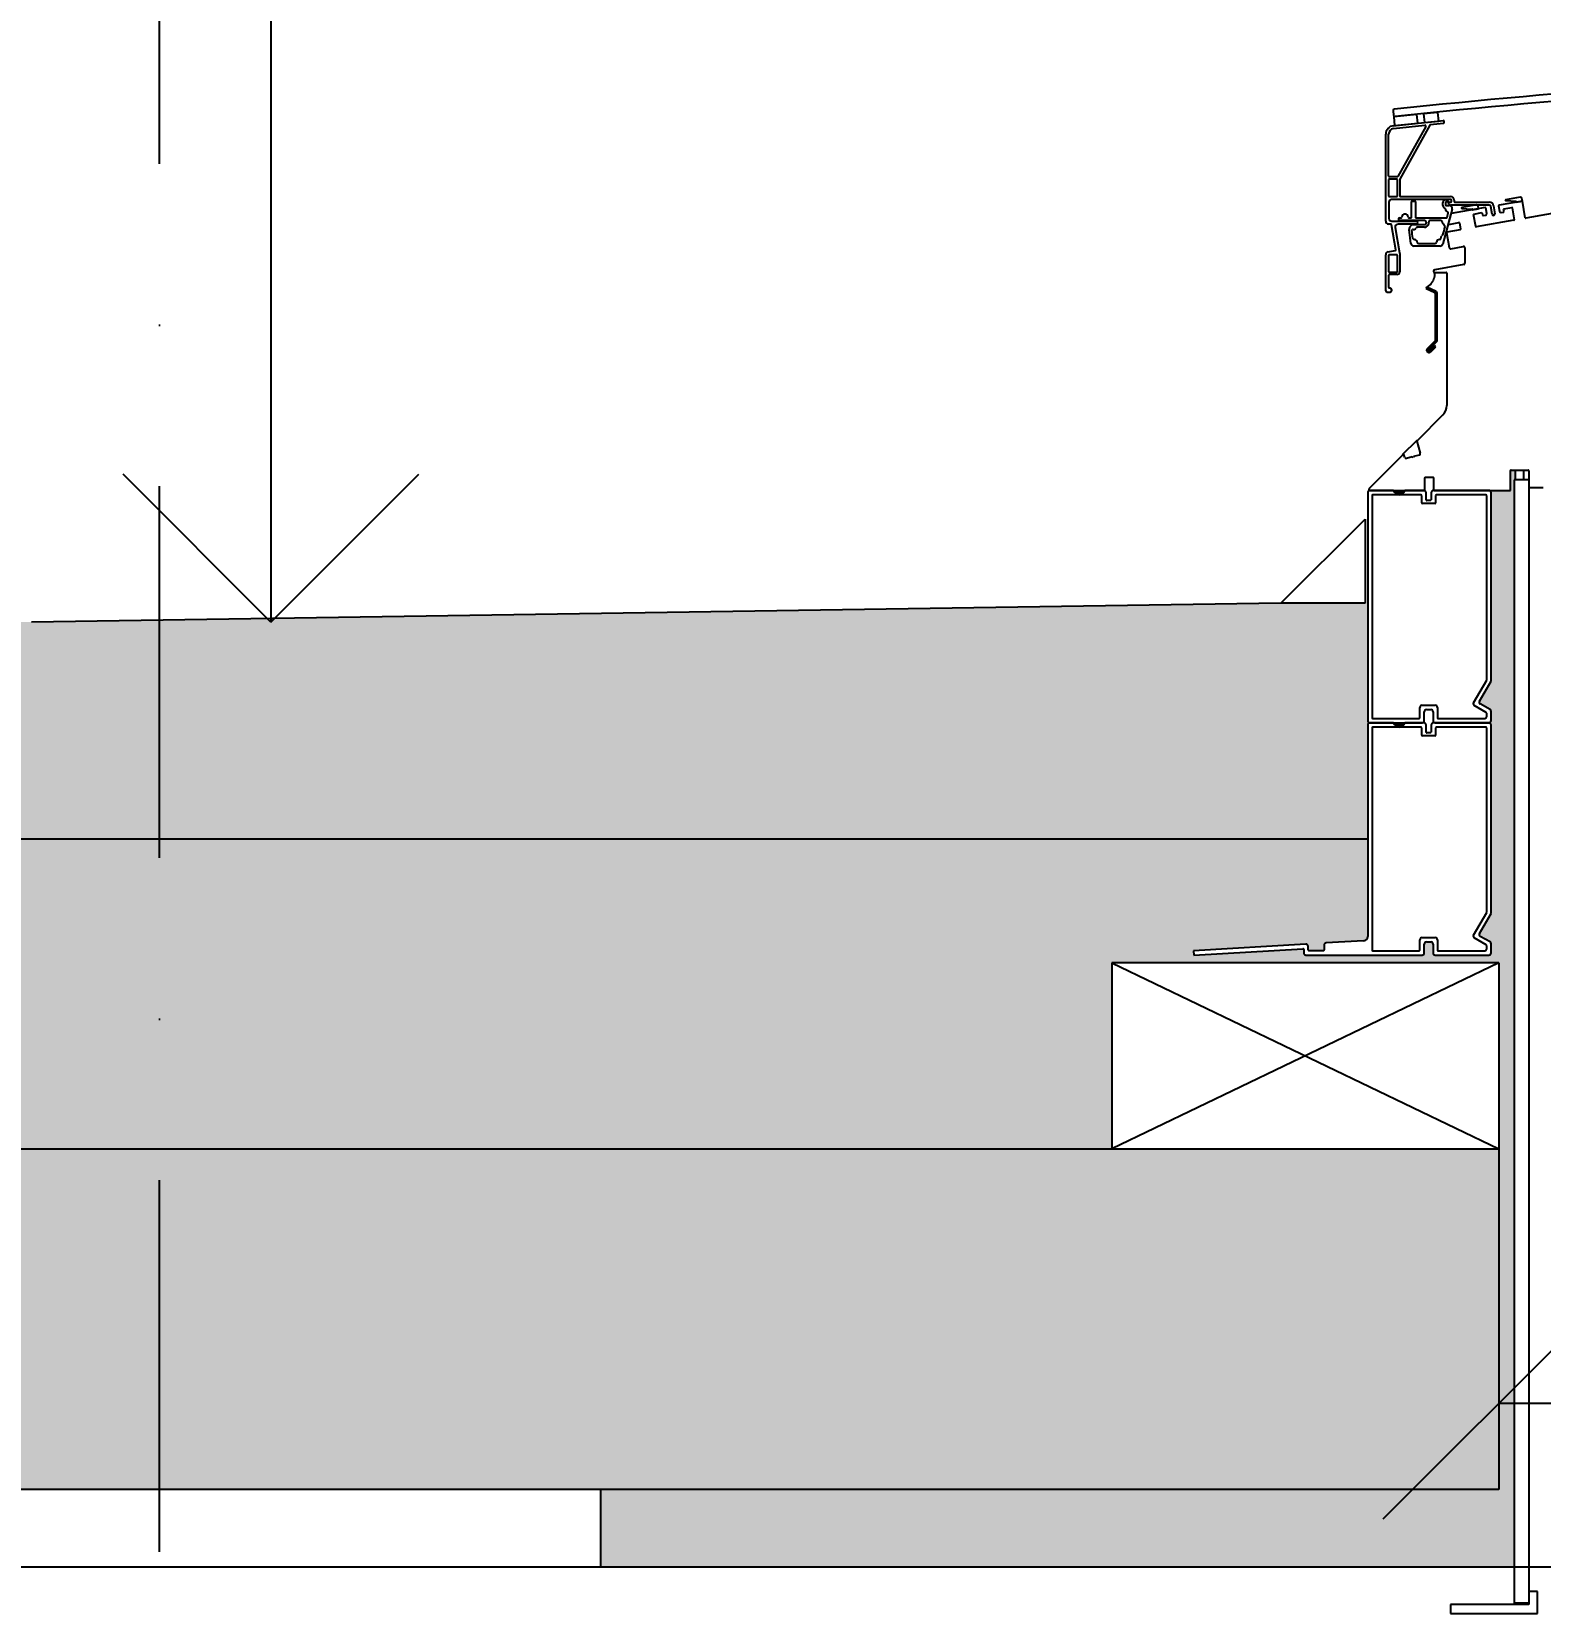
# Model space of a CAD drawing. Extents: x 3792242 to 5145247, y -1546315 to -1031918.
# Drawn here: x 3847495 to 3848469, y -1493160 to -1492139 of the extents above; entities that cross this region are included whole.
import ezdxf

# ---------------------------------------------------------------- set-up
doc = ezdxf.new("R2010")
doc.units = 0
doc.header["$MEASUREMENT"] = 0
doc.linetypes.add('BODKOCIARKOVANA_3', pattern=[5.6, 3, -1.3, 0, -1.3])
doc.layers.get('0').update_dxf_attribs({"linetype": 'CONTINUOUS'})
doc.layers.get('Defpoints').update_dxf_attribs({"color": 61, "linetype": 'CONTINUOUS'})
for name, color, linetype in [('body', 7, 'CONTINUOUS'), ('KÓTY', 4, 'CONTINUOUS'), ('MÚRY', 1, 'CONTINUOUS'), ('OKNÁ', 143, 'CONTINUOUS'), ('osi', 253, 'CONTINUOUS'), ('TENKÁ', 7, 'CONTINUOUS'), ('ŠRAFY', 82, 'CONTINUOUS'), ('šrafy-múry', 8, 'CONTINUOUS')]:
    doc.layers.add(name, color=color, linetype=linetype)
doc.styles.add('STYLE1', font='isocp.shx')
doc.dimstyles.new('STANDARD-50', dxfattribs={"dimtxt": 125, "dimasz": 150, "dimexe": 10, "dimexo": 200, "dimgap": 20, "dimtad": 1, "dimdsep": 46, "dimlunit": 6, "dimtxsty": 'STYLE1', "dimblk1": 'OBLIQUE', "dimblk2": 'OBLIQUE', "dimsah": 1, "dimcen": 2.5, "dimse1": 1, "dimse2": 1, "dimadec": 0, "dimazin": 0, "dimtfac": 1, "dimtmove": 1, "dimatfit": 3, "dimldrblk": 'OBLIQUE', "dimfxl": 1, "dimtolj": 1, "dimtzin": 0, "dimarcsym": 0})
pattern_1 = [(0, (42813.19268159429, 0), (0, 37.5), [37.5, -37.5]), (90, (42813.19268159429, 0), (-37.5, 2.296212748401287e-15), [37.5, -37.5])]

# ---------------------------------------------------------------- blocks, each defined once
blk = doc.blocks.new('_OBLIQUE')
at = {"color": 0, "linetype": 'ByBlock'}
blk.add_line((-0.5, -0.5), (0.5, 0.5), dxfattribs=at)
blk = doc.blocks.new('*D33336')
at = {"layer": 'Defpoints', "color": 0}
for p in [(3848442.692681592, -1492800.270292271), (3849342.692681592, -1492800.270292271), (3849342.692681592, -1493024.5)]:
    blk.add_point(p, dxfattribs=at)
at = {"layer": 'KÓTY', "color": 0, "lineweight": -2}
blk.add_line((3848442.692681592, -1493024.5), (3849342.692681592, -1493024.5), dxfattribs=at)
at = {"layer": 'KÓTY', "color": 0, "linetype": 'ByBlock', "lineweight": -2, "xscale": 150, "yscale": 150, "zscale": 150, "rotation": 180}
blk.add_blockref('_OBLIQUE', (3848442.692681592, -1493024.5), dxfattribs=at)
at = {"layer": 'KÓTY', "color": 0, "linetype": 'ByBlock', "lineweight": -2, "xscale": 150, "yscale": 150, "zscale": 150}
blk.add_blockref('_OBLIQUE', (3849342.692681592, -1493024.5), dxfattribs=at)
at = {"layer": 'KÓTY', "color": 0, "insert": (3848892.692681592, -1492942), "char_height": 125, "attachment_point": 5, "style": 'STYLE1'}
blk.add_mtext('\\A1;900', dxfattribs=at)

msp = doc.modelspace()

# ---------------------------------------------------------------- hatches: boundary and pattern name
at = {"layer": 'OKNÁ'}
h = msp.add_hatch(color=256, dxfattribs=at)
edge = h.paths.add_edge_path()
edge.add_line((3848381.902582393, -1492435.264272853), (3848374.640737372, -1492435.264272853))
edge.add_arc((3848378.271659883, -1492434.326775269), 3.75, 194.4774740745751, 345.5225259263804)
h = msp.add_hatch(color=256, dxfattribs=at)
edge = h.paths.add_edge_path()
edge.add_line((3848381.902582393, -1492585.264276486), (3848374.640737372, -1492585.264276486))
edge.add_arc((3848378.271659883, -1492584.326778901), 3.75, 194.4774740745751, 345.5225259263804)
at = {"layer": 'ŠRAFY'}
h = msp.add_hatch(dxfattribs=at)
h.set_pattern_fill('SQUARE', color=256, scale=300)
h.set_pattern_definition(pattern_1)
h.paths.add_polyline_path([(3847495.192681591, -1492520.27029227), (3843112.692681587, -1492455.432792271), (3843112.692681587, -1492660.27029227), (3848357.906476539, -1492660.27029227), (3848357.906476539, -1492586.670526051), (3848357.906476539, -1492585.264273201), (3848357.906476539, -1492583.858116951), (3848357.906476539, -1492508.170709497), (3848356.232138323, -1492508.170709497), (3848301.831533167, -1492508.170709497), (3847652.045281217, -1492517.917503276), (3847649.692681596, -1492520.270102896), (3847647.40961694, -1492517.98703824)])
h.paths.add_polyline_path([(3843355.192681596, -1492681.299213021), (3843355.192681596, -1492393.700787824), (3843605.192681596, -1492393.700787824), (3843605.192681596, -1492681.299213021)], flags=9)
h = msp.add_hatch(dxfattribs=at)
h.set_pattern_fill('SQUARE', color=256, scale=300)
h.set_pattern_definition(pattern_1)
h.paths.add_polyline_path([(3848442.692681592, -1493080.270292271), (3847862.692681595, -1493080.270292271), (3847862.692681595, -1493130.270292272), (3848452.535370814, -1493130.270292272), (3848453.237971791, -1492428.379236853), (3848453.237971791, -1492422.139274194), (3848450.472871578, -1492422.139274194), (3848450.191658726, -1492435.264272853), (3848448.786431592, -1492435.264272853), (3848437.593956423, -1492435.264272853), (3848437.593956422, -1492436.670522419), (3848437.593956423, -1492558.465928285), (3848430.101508544, -1492571.443177307, 0.4142148985827614), (3848430.564761481, -1492573.172056889), (3848436.890826505, -1492576.824388214, -0.2679212444888749), (3848437.593956423, -1492578.042236836), (3848437.593956423, -1492583.858020351), (3848437.593956423, -1492585.264273201), (3848437.593956423, -1492586.670526051), (3848437.593956423, -1492708.465931918), (3848430.101508544, -1492721.443180939, 0.4142148984552746), (3848430.564761481, -1492723.172060521), (3848436.890826505, -1492726.824391846, -0.2679212446647035), (3848437.593956423, -1492728.042240468), (3848437.593956423, -1492733.858023983, -0.4142131604579755), (3848436.187696588, -1492735.264276833), (3848401.50120197, -1492735.264276833, -0.4142131606519499), (3848400.094942133, -1492733.858023983), (3848400.094942134, -1492728.233026554, 0.4142081931659943), (3848398.6886823, -1492726.826773704), (3848395.876218509, -1492726.826773704, 0.4142081937963969), (3848394.469958675, -1492728.233026554), (3848394.469958675, -1492733.858023983, -0.4142131592941296), (3848393.06369884, -1492735.264276833), (3848318.062708658, -1492735.264276833, -0.4142131602640012), (3848316.656448822, -1492733.858023983), (3848316.656448823, -1492731.710859788), (3848245.570366215, -1492735.264276833), (3848245.406472069, -1492732.456555803), (3848317.980733645, -1492728.21997174, -0.4314081140484163), (3848319.468968492, -1492729.623828762), (3848319.468968492, -1492731.889275582), (3848329.2189659, -1492732.451778118), (3848329.781447482, -1492728.857652963, -0.3972244901114064), (3848331.105732304, -1492727.453788955), (3848355.257851016, -1492726.043889978, 0.3972278726114634), (3848357.906476538, -1492723.236168948), (3848357.906476539, -1492660.27029227), (3843112.692681587, -1492660.27029227), (3843112.692681587, -1492860.270292693), (3848192.692680712, -1492860.270292693), (3848192.692681592, -1492740.270292271), (3848442.692681592, -1492740.270292271), (3848442.692681592, -1492860.270292271)])
h.paths.add_polyline_path([(3843263.192681596, -1493063.319481908), (3843263.192681596, -1492775.721056711), (3843513.192681596, -1492775.721056711), (3843513.192681596, -1493063.319481908)], flags=24)
at = {"layer": 'šrafy-múry'}
h = msp.add_hatch(dxfattribs=at)
h.set_pattern_fill('ANSI36', color=253, scale=800)
h.set_pattern_definition([(45, (-93322.30731841223, 6999.999999577412), (53.03300858899107, 194.4543648263005), [250, -50, 0, -50])])
h.paths.add_polyline_path([(3842912.692681591, -1492860.270292693), (3842912.692681591, -1491910.270292693), (3842752.692681591, -1491910.270292693), (3842752.692681591, -1493330.270292693), (3843092.692681591, -1493330.270292693), (3843092.692681591, -1493080.270292693), (3847312.692682161, -1493080.270292693), (3847427.69268216, -1493080.270292693), (3848427.69268216, -1493080.270292693), (3848442.692681592, -1493080.270292693), (3848442.692681592, -1492860.270292693), (3843112.692681586, -1492860.270292693)])
h.paths.add_polyline_path([(3849342.692681592, -1493080.270292693), (3850842.692682165, -1493080.270292693), (3850957.692682165, -1493080.270292693), (3851007.692682167, -1493080.270292693), (3856012.692681591, -1493080.270292693), (3856012.692681591, -1493330.270292692), (3856352.692681596, -1493330.270292692), (3856352.692681596, -1491910.270292693), (3856192.692681596, -1491910.270292693), (3856192.692681596, -1492860.270292693), (3855992.692681591, -1492860.270292693), (3852782.692681593, -1492860.270292693), (3849342.692681592, -1492860.270292693)])

# ---------------------------------------------------------------- linework, layer by layer
for p, q in [((3848452.535370814, -1492428.379236853), (3848452.535370814, -1493153.70779227)), ((3848461.910370814, -1492432.464436485), (3848461.910370814, -1493146.20779227)), ((3848411.285370814, -1493154.64529227), (3848411.285370814, -1493160.270292271)), ((3848461.910370814, -1493154.645292271), (3848411.285370814, -1493154.64529227)), ((3848461.910370814, -1493153.707792271), (3848452.535370814, -1493153.70779227)), ((3848461.910370814, -1493146.20779227), (3848461.910370814, -1493154.645292271)), ((3848467.535370814, -1493146.207792271), (3848461.910370814, -1493146.20779227)), ((3848467.535370814, -1493160.270292271), (3848467.535370814, -1493146.207792271)), ((3848411.285370814, -1493160.270292271), (3848467.535370814, -1493160.270292271))]:
    msp.add_line(p, q)
at = {"layer": 'body'}
for p, q in [((3848192.692681592, -1492740.270292271), (3848442.692681592, -1492860.270292271)), ((3848442.692681592, -1492740.270292271), (3848192.692681592, -1492860.270292271))]:
    msp.add_line(p, q, dxfattribs=at)
at = {"layer": 'MÚRY'}
for p, q in [((3848301.831533167, -1492508.170709497), (3848356.232138323, -1492453.770104341)), ((3848301.831533167, -1492508.170709497), (3847495.192681601, -1492520.27029227)), ((3848442.692681592, -1492740.270292271), (3848442.692681592, -1493080.270292271)), ((3848442.692681592, -1493080.270292271), (3843092.692681592, -1493080.270292271))]:
    msp.add_line(p, q, dxfattribs=at)
at = {"layer": 'OKNÁ'}
for p, q in [((3848374.259304752, -1492190.2336154), (3848374.555327333, -1492193.030493507)), ((3848389.641867341, -1492192.593863893), (3848374.722847439, -1492194.150569315)), ((3848374.722847439, -1492194.150569315), (3848375.314838413, -1492199.74433117)), ((3848390.233860879, -1492198.187649971), (3848389.641867341, -1492192.593863893)), ((3848403.269079589, -1492191.192195148), (3848393.941597439, -1492192.134944315)), ((3848393.941597439, -1492192.134944315), (3848394.512390483, -1492197.730908959)), ((3848403.839873597, -1492196.788169258), (3848403.269079589, -1492191.192195148)), ((3848369.566597439, -1492261.463069315), (3848369.566597439, -1492205.245429335)), ((3848371.441597439, -1492232.306819315), (3848371.441597439, -1492205.245429335)), ((3848374.441597439, -1492199.832997892), (3848406.756041544, -1492196.447444315)), ((3848374.636970073, -1492201.697791321), (3848394.903422341, -1492199.574494391)), ((3848375.314838413, -1492199.74433117), (3848390.233860879, -1492198.187649971)), ((3848395.362243487, -1492200.267947258), (3848377.476837476, -1492232.534073825)), ((3848397.95623382, -1492199.455762331), (3848378.625369451, -1492234.329564805)), ((3848394.512390483, -1492197.730908959), (3848403.839873597, -1492196.788169258)), ((3848406.814653334, -1492198.326566048), (3848398.317368649, -1492199.216818483)), ((3848407.066597439, -1492196.727163329), (3848407.066597439, -1492198.046847033)), ((3848371.441597439, -1492234.556819315), (3848371.441597439, -1492245.244319315)), ((3848376.785347439, -1492234.275569315), (3848371.722847438, -1492234.275569315)), ((3848377.066859488, -1492232.775569315), (3848371.910347439, -1492232.775569315)), ((3848377.066597439, -1492245.244319315), (3848377.066597439, -1492234.556819315)), ((3848378.566597438, -1492234.556819315), (3848378.566597438, -1492245.056819315)), ((3848371.722847438, -1492245.525569315), (3848376.785347439, -1492245.525569315)), ((3848379.035347438, -1492245.525569315), (3848411.472847439, -1492245.525569315)), ((3848456.406520118, -1492245.991429435), (3848446.987835368, -1492247.652204782)), ((3848371.629097439, -1492249.275569315), (3848371.629097439, -1492259.588069315)), ((3848411.472847439, -1492247.400569315), (3848373.504097439, -1492247.400569315)), ((3848386.153688457, -1492259.368475709), (3848386.153688457, -1492249.055957861)), ((3848386.622420609, -1492248.587225709), (3848388.374143518, -1492248.587225709)), ((3848388.842875669, -1492249.055957861), (3848388.842875669, -1492259.368475709)), ((3848412.34924489, -1492253.759921547), (3848406.353391363, -1492276.136751546)), ((3848406.448697305, -1492251.338069315), (3848406.448697305, -1492249.463069315)), ((3848408.200384517, -1492249.556819315), (3848408.200384517, -1492250.869319315)), ((3848408.262040911, -1492247.649725709), (3848408.802265508, -1492247.649725709)), ((3848409.561529818, -1492249.026412921), (3848408.730790911, -1492249.026412921)), ((3848408.730790911, -1492251.399725709), (3848410.538202927, -1492251.399725709)), ((3848409.138295379, -1492258.975348591), (3848409.897291856, -1492256.14273518)), ((3848411.589222765, -1492256.778266519), (3848409.875794119, -1492263.172953162)), ((3848410.066597439, -1492249.744319315), (3848410.066597439, -1492249.556819315)), ((3848410.347847439, -1492249.275569315), (3848411.472847439, -1492249.275569315)), ((3848436.398639819, -1492251.150569315), (3848411.472847439, -1492251.150569315)), ((3848433.790760851, -1492252.698640577), (3848411.812069631, -1492256.574076373)), ((3848411.941597439, -1492248.806819315), (3848411.941597439, -1492247.869319315)), ((3848413.816597439, -1492247.869319315), (3848413.816597439, -1492248.806819315)), ((3848414.285347439, -1492249.275569315), (3848436.398639819, -1492249.275569315)), ((3848428.062524003, -1492250.989264896), (3848418.643839253, -1492252.650040244)), ((3848418.686621236, -1492253.206067074), (3848425.318535196, -1492253.632821422)), ((3848425.349313092, -1492254.190468106), (3848429.451422871, -1492253.467156319)), ((3848426.523259646, -1492256.832686025), (3848431.508815652, -1492255.953592021)), ((3848429.451422843, -1492253.467156324), (3848429.14857559, -1492251.749718235)), ((3848429.451422871, -1492253.467156319), (3848429.451422843, -1492253.467156324)), ((3848431.834648168, -1492256.18172647), (3848432.095660633, -1492257.662145193)), ((3848434.751494593, -1492256.527479976), (3848434.116593367, -1492252.926775027)), ((3848438.205840171, -1492256.938364481), (3848437.321897088, -1492251.925274148)), ((3848439.168411625, -1492251.599683815), (3848440.052354707, -1492256.612774148)), ((3848442.445187634, -1492251.571002189), (3848443.060810483, -1492255.062323302)), ((3848457.795486324, -1492248.465967553), (3848442.763448498, -1492251.116514444)), ((3848444.146881616, -1492255.822785437), (3848445.716420925, -1492255.546035949)), ((3848445.944548389, -1492255.220217403), (3848445.684066779, -1492253.743004757)), ((3848445.912222183, -1492253.417193196), (3848450.897806129, -1492252.538099192)), ((3848447.03061735, -1492248.208231612), (3848453.662640633, -1492248.634992994)), ((3848451.223610705, -1492252.766233641), (3848452.591090268, -1492260.521596536)), ((3848453.693417675, -1492249.192639829), (3848457.795415221, -1492248.46929968)), ((3848453.693417673, -1492249.19263983), (3848453.693417675, -1492249.192639829)), ((3848457.795415221, -1492248.46929968), (3848457.492571704, -1492246.751882773)), ((3848459.700173503, -1492259.268075931), (3848457.795486324, -1492248.465967553)), ((3848483.121550485, -1492255.423841207), (3848460.026006019, -1492259.496210381)), ((3848372.76504817, -1492263.338069315), (3848371.441597439, -1492263.338069315)), ((3848376.082413975, -1492279.921112026), (3848373.226676805, -1492263.725421732)), ((3848373.504097439, -1492261.463069315), (3848389.254097439, -1492261.463069315)), ((3848375.640716958, -1492265.538659648), (3848378.533839155, -1492281.946370966)), ((3848389.254097439, -1492263.338069315), (3848377.487231495, -1492263.338069315)), ((3848394.529532063, -1492261.120162921), (3848378.591965361, -1492261.120162921)), ((3848378.592081528, -1492259.368475709), (3848379.475809018, -1492259.368475709)), ((3848384.524728095, -1492259.368475709), (3848386.153688457, -1492259.368475709)), ((3848385.769390878, -1492275.852348706), (3848384.792743478, -1492266.790289025)), ((3848387.589418674, -1492263.680975709), (3848394.529532063, -1492263.680975709)), ((3848388.842875669, -1492259.368475709), (3848408.625962145, -1492259.368475709)), ((3848394.529532063, -1492265.309312558), (3848389.976968972, -1492265.309312558)), ((3848405.021523141, -1492260.996812558), (3848398.347047076, -1492260.996812558)), ((3848417.648500568, -1492266.96850942), (3848409.055205798, -1492268.483740981)), ((3848410.196262217, -1492263.522722996), (3848416.834506011, -1492262.352225143)), ((3848417.160338527, -1492262.580359593), (3848417.876600093, -1492266.642690874)), ((3848427.663142598, -1492264.917066559), (3848426.295104241, -1492257.158497586)), ((3848452.362962803, -1492260.847415082), (3848427.988975114, -1492265.145207993)), ((3848432.421493149, -1492257.890286628), (3848433.991032457, -1492257.613530155)), ((3848390.886963073, -1492275.898076072), (3848401.330214967, -1492275.898076072)), ((3848405.231612618, -1492272.584974284), (3848405.673917286, -1492270.934270791)), ((3848408.827050394, -1492268.809559527), (3848410.533214724, -1492278.485628549)), ((3848369.566597439, -1492306.463069315), (3848369.566597439, -1492283.119319315)), ((3848371.116007105, -1492281.272804778), (3848375.702182924, -1492280.464138243)), ((3848371.441597439, -1492283.400569315), (3848371.441597439, -1492294.088069315)), ((3848376.785347439, -1492283.119319315), (3848371.722847438, -1492283.119319315)), ((3848377.066597439, -1492294.088069315), (3848377.066597439, -1492283.400569315)), ((3848378.566597438, -1492282.320799849), (3848378.566597438, -1492294.088069315)), ((3848404.5423494, -1492277.526412921), (3848387.633528956, -1492277.526412921)), ((3848411.619229978, -1492279.246090684), (3848419.560133284, -1492277.845900744)), ((3848420.660397774, -1492278.769139438), (3848420.660397774, -1492288.574370095)), ((3848371.441597439, -1492296.338069315), (3848371.441597439, -1492304.119319315)), ((3848371.722847438, -1492294.369319315), (3848376.785347439, -1492294.369319315)), ((3848376.785347439, -1492295.869319315), (3848371.910347439, -1492295.869319315)), ((3848401.055966719, -1492294.932629612), (3848400.972867215, -1492294.639275997)), ((3848401.000767759, -1492297.820862874), (3848401.050410019, -1492297.663980414)), ((3848401.050410019, -1492297.663980414), (3848401.096736089, -1492297.510308855)), ((3848401.084467288, -1492295.036202991), (3848401.055966719, -1492294.932629612)), ((3848401.11550824, -1492295.154070262), (3848401.084467288, -1492295.036202991)), ((3848401.096736089, -1492297.510308855), (3848401.139124075, -1492297.359097294)), ((3848401.147612108, -1492295.283693427), (3848401.11550824, -1492295.154070262)), ((3848401.139124075, -1492297.359097294), (3848401.176952085, -1492297.209594825)), ((3848401.179301423, -1492295.422534489), (3848401.147612108, -1492295.283693427)), ((3848401.176952085, -1492297.209594825), (3848401.209598227, -1492297.061050546)), ((3848401.209098712, -1492295.56805545), (3848401.179301423, -1492295.422534489)), ((3848401.235526508, -1492295.717718313), (3848401.209098712, -1492295.56805545)), ((3848401.209598227, -1492297.061050546), (3848401.236533411, -1492296.912814924)), ((3848401.257107342, -1492295.868985079), (3848401.235526508, -1492295.717718313)), ((3848401.236533411, -1492296.912814924), (3848401.257599749, -1492296.764643915)), ((3848401.272620835, -1492296.01976453), (3848401.257107342, -1492295.868985079)), ((3848401.257599749, -1492296.764643915), (3848401.27273216, -1492296.616394847)), ((3848401.281874979, -1492296.16975256), (3848401.272620835, -1492296.01976453)), ((3848401.27273216, -1492296.616394847), (3848401.281865557, -1492296.467925046)), ((3848419.885742283, -1492289.497629744), (3848401.278867191, -1492292.778516193)), ((3848401.284934858, -1492296.319091841), (3848401.281874979, -1492296.16975256)), ((3848401.281865557, -1492296.467925046), (3848401.284934858, -1492296.319091841)), ((3848401.441643751, -1492294.63927425), (3848408.660418159, -1492294.63927425)), ((3848408.94165895, -1492294.920522026), (3848408.94165895, -1492380.481435457)), ((3848372.379097439, -1492307.400569315), (3848370.504097439, -1492307.400569315)), ((3848371.910347439, -1492304.588069315), (3848372.379097439, -1492304.588069315)), ((3848373.316597439, -1492305.525569315), (3848373.316597439, -1492306.463069315)), ((3848396.074713321, -1492304.014275997), (3848397.220758647, -1492303.397494165)), ((3848397.220758647, -1492303.397494165), (3848398.434237657, -1492302.316601902)), ((3848398.434237657, -1492302.316601902), (3848398.941229244, -1492301.693283774)), ((3848398.941229244, -1492301.693283774), (3848399.33723913, -1492301.190568506)), ((3848399.33723913, -1492301.190568506), (3848399.641041331, -1492300.786148786)), ((3848399.641041331, -1492300.786148786), (3848399.871409864, -1492300.457717298)), ((3848399.871409864, -1492300.457717298), (3848400.047118741, -1492300.182966729)), ((3848400.047118741, -1492300.182966729), (3848400.186941978, -1492299.939589765)), ((3848400.186941978, -1492299.939589765), (3848400.306863819, -1492299.708937566)), ((3848400.306863819, -1492299.708937566), (3848400.41170941, -1492299.486995187)), ((3848400.41170941, -1492299.486995187), (3848400.503514128, -1492299.273406155)), ((3848400.503514128, -1492299.273406155), (3848400.584313348, -1492299.067813999)), ((3848400.584313348, -1492299.067813999), (3848400.656142445, -1492298.869862248)), ((3848400.656142445, -1492298.869862248), (3848400.721036795, -1492298.67919443)), ((3848400.721036795, -1492298.67919443), (3848400.781031772, -1492298.495454072)), ((3848400.781031772, -1492298.495454072), (3848400.838162751, -1492298.318284704)), ((3848400.838162751, -1492298.318284704), (3848400.894022232, -1492298.147264115)), ((3848400.894022232, -1492298.147264115), (3848400.948431198, -1492297.98170714)), ((3848400.948431198, -1492297.98170714), (3848401.000767759, -1492297.820862874)), ((3848406.470394498, -1492386.447646195), (3848389.750844604, -1492403.167199581)), ((3848380.41717753, -1492412.191463872), (3848389.79216858, -1492402.816531738)), ((3848389.678033805, -1492403.438871033), (3848391.790832198, -1492411.32386006)), ((3848380.871447539, -1492412.046603631), (3848358.785412079, -1492434.132611151)), ((3848381.829722589, -1492413.992930442), (3848381.341951704, -1492412.172681424)), ((3848386.573488629, -1492413.692411273), (3848382.977875686, -1492414.655848179)), ((3848387.174247569, -1492414.016728062), (3848386.573488629, -1492413.692411273)), ((3848387.480522311, -1492413.449371006), (3848387.174247569, -1492414.016728062)), ((3848391.127879536, -1492412.472062051), (3848387.480522311, -1492413.449371006)), ((3848394.879172361, -1492434.983025077), (3848394.879172361, -1492427.108024485)), ((3848395.160413152, -1492426.826776709), (3848400.22291503, -1492426.826776709)), ((3848400.504155821, -1492427.108024485), (3848400.504155821, -1492434.983025077)), ((3848450.191658726, -1492435.264272853), (3848450.191658726, -1492422.420473076)), ((3848450.472871578, -1492422.139274194), (3848453.472922361, -1492422.139274194)), ((3848461.910370814, -1492428.379236853), (3848452.535370814, -1492428.379236853)), ((3848453.237971791, -1492422.139274194), (3848453.237971791, -1492428.379236853)), ((3848453.472922361, -1492422.139274194), (3848458.160417891, -1492422.139274194)), ((3848458.160417891, -1492422.139274194), (3848461.629017061, -1492422.139274194)), ((3848458.617640671, -1492422.139274194), (3848458.617640671, -1492428.379236853)), ((3848461.910285792, -1492422.42052197), (3848461.910285792, -1492432.451774138)), ((3848357.906476539, -1492436.670522419), (3848357.906476539, -1492583.858116951)), ((3848359.254183984, -1492435.264272853), (3848394.59793157, -1492435.264272853)), ((3848374.640736524, -1492435.264269569), (3848359.312680495, -1492435.264269569)), ((3848360.718940329, -1492438.639275269), (3848360.718940329, -1492581.889274486)), ((3848392.266840826, -1492438.076775269), (3848361.281440328, -1492438.076775269)), ((3848394.235610497, -1492435.264269569), (3848381.902583242, -1492435.264269569)), ((3848392.829340827, -1492443.251772698), (3848392.829340827, -1492438.639275269)), ((3848395.641860497, -1492441.264273346), (3848395.641860497, -1492436.670519569)), ((3848398.923096192, -1492436.670522419), (3848398.923096192, -1492441.264273346)), ((3848436.187696588, -1492435.264269569), (3848400.329356026, -1492435.264269569)), ((3848400.785396612, -1492435.264272853), (3848450.191658726, -1492435.264272853)), ((3848401.735559982, -1492438.639270821), (3848401.735559982, -1492443.251772698)), ((3848434.218936752, -1492438.076775269), (3848402.298097443, -1492438.076775269)), ((3848434.781436753, -1492557.712321849), (3848434.781436753, -1492438.639275269)), ((3848437.593956423, -1492558.465928285), (3848437.593956423, -1492436.670522419)), ((3848462.847773722, -1492433.389276038), (3848471.285276851, -1492433.389276038)), ((3848401.285559981, -1492443.701772698), (3848393.279340826, -1492443.701772698)), ((3848398.36055873, -1492441.826775883), (3848396.204342079, -1492441.826775883)), ((3848356.232138323, -1492453.770104341), (3848356.232138323, -1492508.170709497)), ((3848356.232138323, -1492508.170709497), (3848301.831533167, -1492508.170709497)), ((3848426.259569945, -1492572.47260535), (3848434.781436753, -1492557.712321849)), ((3848430.101508543, -1492571.443177307), (3848437.593956423, -1492558.465928285)), ((3848436.890826505, -1492576.824388214), (3848430.564761481, -1492573.172056889)), ((3848361.281440328, -1492582.451774486), (3848391.094957427, -1492582.451774486)), ((3848391.657439005, -1492581.889274486), (3848391.657439005, -1492575.420521357)), ((3848393.063689005, -1492574.014271357), (3848401.501211804, -1492574.014271357)), ((3848394.469958675, -1492583.858020351), (3848394.469958675, -1492578.233022922)), ((3848395.876218509, -1492576.826770072), (3848398.6886823, -1492576.826770072)), ((3848400.094942134, -1492578.233022922), (3848400.094942134, -1492583.858020351)), ((3848402.907461804, -1492575.420521357), (3848402.907461804, -1492581.889274486)), ((3848403.469961803, -1492582.451774486), (3848433.515811752, -1492582.451774486)), ((3848434.500195962, -1492578.691757497), (3848426.722819826, -1492574.201481639)), ((3848434.781436753, -1492581.186149486), (3848434.781436753, -1492579.17889974)), ((3848437.593956423, -1492583.858020351), (3848437.593956423, -1492578.042236836)), ((3848357.906476539, -1492586.670526051), (3848357.906476539, -1492723.236168948)), ((3848359.312632788, -1492585.264273201), (3848393.06369884, -1492585.264273201)), ((3848374.640736524, -1492585.264273201), (3848359.312680495, -1492585.264273201)), ((3848360.718940329, -1492588.639278901), (3848360.718940329, -1492731.889278118)), ((3848392.266840826, -1492588.076778901), (3848361.281440328, -1492588.076778901)), ((3848394.235610497, -1492585.264273201), (3848381.902583242, -1492585.264273201)), ((3848392.829340827, -1492593.25177633), (3848392.829340827, -1492588.639278901)), ((3848401.285559981, -1492593.70177633), (3848393.279340826, -1492593.70177633)), ((3848395.641860497, -1492591.264276979), (3848395.641860497, -1492586.670523201)), ((3848398.36055873, -1492591.826779515), (3848396.204342079, -1492591.826779515)), ((3848398.923096192, -1492586.670526051), (3848398.923096192, -1492591.264276979)), ((3848436.187696588, -1492585.264273201), (3848400.329356026, -1492585.264273201)), ((3848401.501201969, -1492585.264273201), (3848436.187696588, -1492585.264273201)), ((3848401.735559982, -1492588.639274453), (3848401.735559982, -1492593.25177633)), ((3848434.218936752, -1492588.076778901), (3848402.298097443, -1492588.076778901)), ((3848434.781436753, -1492707.712325481), (3848434.781436753, -1492588.639278901)), ((3848437.593956423, -1492708.465931918), (3848437.593956423, -1492586.670526051)), ((3848426.259569945, -1492722.472608982), (3848434.781436753, -1492707.712325481)), ((3848430.101508543, -1492721.443180939), (3848437.593956423, -1492708.465931918)), ((3848355.257851016, -1492726.043889978), (3848331.105732304, -1492727.453788956)), ((3848391.657439005, -1492731.889278118), (3848391.657439005, -1492725.420524989)), ((3848393.063689005, -1492724.014274989), (3848401.501211804, -1492724.014274989)), ((3848402.907461804, -1492725.420524989), (3848402.907461804, -1492731.889278118)), ((3848434.500195962, -1492728.69176113), (3848426.722819826, -1492724.201485272)), ((3848436.890826505, -1492726.824391847), (3848430.564761481, -1492723.172060522)), ((3848317.980733645, -1492728.21997174), (3848245.406472069, -1492732.456555803)), ((3848245.406472069, -1492732.456555803), (3848245.570366215, -1492735.264276833)), ((3848245.570366215, -1492735.264276833), (3848316.06116606, -1492731.149314185)), ((3848316.656448823, -1492731.710859788), (3848316.656448823, -1492733.858023983)), ((3848318.062708658, -1492735.264276833), (3848393.06369884, -1492735.264276833)), ((3848319.468968492, -1492731.889275582), (3848319.468968492, -1492729.623828762)), ((3848329.2189659, -1492732.451778118), (3848320.031450069, -1492732.451778118)), ((3848329.781447482, -1492728.857652963), (3848329.781447482, -1492731.889275582)), ((3848361.281440328, -1492732.451778118), (3848391.094957427, -1492732.451778118)), ((3848394.469958675, -1492733.858023983), (3848394.469958675, -1492728.233026554)), ((3848395.876218509, -1492726.826773704), (3848398.6886823, -1492726.826773704)), ((3848400.094942134, -1492728.233026554), (3848400.094942134, -1492733.858023983)), ((3848401.501201969, -1492735.264276833), (3848436.187696588, -1492735.264276833)), ((3848403.469961803, -1492732.451778118), (3848433.515811752, -1492732.451778118)), ((3848434.781436753, -1492731.186153118), (3848434.781436753, -1492729.178903372)), ((3848437.593956423, -1492733.858023983), (3848437.593956423, -1492728.042240468))]:
    msp.add_line(p, q, dxfattribs=at)
at = {"layer": 'OKNÁ', "linetype": 'Continuous', "lineweight": 30}
for p, q in [((3848396.074713321, -1492304.014275997), (3848395.678508725, -1492304.863939044)), ((3848395.678508725, -1492304.863939044), (3848401.15841814, -1492307.419263507)), ((3848401.594663894, -1492306.588271149), (3848396.074713321, -1492304.014275997)), ((3848401.699713152, -1492308.268926554), (3848401.699713152, -1492338.199711794)), ((3848402.637213305, -1492338.335369405), (3848402.637213305, -1492308.224743447)), ((3848401.425125933, -1492338.862624293), (3848396.486594476, -1492343.801155967)), ((3848397.149507029, -1492344.46406852), (3848402.183963201, -1492339.429612458)), ((3848401.126982728, -1492341.812418145), (3848397.812419637, -1492345.126981127)), ((3848398.47533219, -1492345.78989368), (3848401.789895446, -1492342.475330643)), ((3848401.789895446, -1492342.475330643), (3848401.126982728, -1492341.812418145))]:
    msp.add_line(p, q, dxfattribs=at)
at = {"layer": 'OKNÁ', "linetype": 'Continuous', "lineweight": 0}
msp.add_line((3848436.598931592, -1492435.264272853), (3848448.786431592, -1492435.264272853), dxfattribs=at)
at = {"layer": 'OKNÁ'}
for centre, radius, start, end in [((3848911.441597439, -1497265.634916582), 5104.687500002862, 88.5266557415978, 96.03118814339246), ((3848911.441597439, -1497265.634916576), 5099.999999996898, 88.52530126591573, 96.03118234048162), ((3848375.191597439, -1492190.134941207), 0.9375000000002272, 96.03118812041451, 186.0417127314373), ((3848375.48762002, -1492192.931819315), 0.9374999999997793, 186.0417127172867, 276.031182339203), ((3848375.008652734, -1492205.245429335), 5.442055294964682, 95.98100441701474, 180), ((3848375.008652734, -1492205.245429335), 3.567055294965024, 95.98100442649442, 180), ((3848394.9522655, -1492200.040692749), 0.468749999999974, 330.999999959802, 95.98100439972164), ((3848398.366211809, -1492199.68301684), 0.4687500000005295, 95.98100451293845, 151.0000001145546), ((3848406.785347439, -1492196.727163329), 0.2812500000002027, 0, 95.98100436099422), ((3848406.785347439, -1492198.046847033), 0.2812499999997544, 275.9810043609942, 0), ((3848371.910347439, -1492232.306819315), 0.4687499999995737, 180, 270), ((3848371.722847438, -1492234.556819315), 0.2812500000003731, 90, 180), ((3848376.785347439, -1492234.556819315), 0.2812500000003891, 0, 90), ((3848377.066859488, -1492232.306819315), 0.4687499999999374, 270, 331.0000001145546), ((3848379.035347438, -1492234.556819315), 0.4687500000003051, 150.999999959802, 180), ((3848371.722847438, -1492245.244319315), 0.281249999999968, 180, 270), ((3848376.785347439, -1492245.244319315), 0.2812500000001652, 270, 0), ((3848379.035347438, -1492245.056819315), 0.46875, 180, 270), ((3848411.472847439, -1492247.869319315), 2.343750000000746, 0, 90), ((3848456.569315959, -1492246.914686584), 0.937500000000394, 10.00053643035096, 100.000041898711), ((3848373.504097439, -1492249.275569315), 1.87500000000032, 90, 180), ((3848382.000268557, -1492258.92926914), 2.055900044154938, 0.6700896163130199, 179.329910383687), ((3848386.622420609, -1492249.055957861), 0.4687321514362492, 90, 180), ((3848388.374143518, -1492249.055957861), 0.4687321514363057, 0, 90), ((3848408.262040911, -1492249.463069315), 1.813343605601432, 90, 180), ((3848408.262040911, -1492251.338069315), 1.813343605601089, 180, 253.206790161065), ((3848407.602707366, -1492253.522823085), 0.4687321514366609, 358.4611956995272, 73.20679016634665), ((3848410.126429094, -1492253.59061949), 2.055900044156168, 178.4611957074543, 254.3299104103386), ((3848408.730790911, -1492249.556819315), 0.5304063943987517, 90, 180), ((3848408.730790911, -1492250.869319315), 0.530406394399101, 180, 270), ((3848408.802265508, -1492248.994319315), 1.344593605602677, 30.00000000452615, 90), ((3848409.560036364, -1492248.556820107), 0.4695951888154925, 270.1822180099477, 30.00000007389977), ((3848409.444531366, -1492256.021418373), 0.4687321514358358, 345.0000000009189, 74.32991039147035), ((3848410.347847439, -1492249.556819315), 0.2812499999999574, 90, 180), ((3848411.472847439, -1492249.744319315), 1.40624999999968, 180, 270), ((3848410.538202927, -1492253.274654315), 1.874928605745035, 345.0000000046019, 90), ((3848411.472847439, -1492247.869319315), 0.4687500000003197, 0, 90), ((3848411.472847439, -1492248.806819315), 0.46875, 270, 0), ((3848411.860993226, -1492256.851169275), 0.2813787388698365, 100.0129623648271, 164.9838558498976), ((3848414.285347439, -1492248.806819315), 0.4687499999997868, 180, 270), ((3848418.70180033, -1492252.925239873), 0.281237127558278, 101.8935051412465, 266.9060954903895), ((3848425.300474507, -1492253.913490932), 0.2812500000003555, 280.000007179901, 86.31817327818182), ((3848426.572100543, -1492257.109678484), 0.2812654541088794, 99.9999304213475, 189.9954221472916), ((3848428.225319845, -1492251.912522046), 0.9374999999997027, 10.00053643035096, 100.00004189624), ((3848431.557655302, -1492256.230588905), 0.2812695952635767, 10.00423661939717, 99.99952373125323), ((3848433.839600501, -1492252.975637461), 0.2812695952631915, 10.00423661939717, 99.99952373125323), ((3848433.828274624, -1492256.690299337), 0.9374674683748049, 279.9980336806387, 10.00185214168659), ((3848436.398639819, -1492252.088069315), 2.812500000000234, 9.999999999455037, 90), ((3848436.398639819, -1492252.088069315), 0.9374999999996599, 9.999999994783886, 90), ((3848439.129097439, -1492256.775569315), 0.9375000000001172, 189.9999999947839, 9.999999994783886), ((3848442.831539482, -1492251.502873023), 0.3923128008346592, 99.99504412589702, 190.0007063617458), ((3848443.98408507, -1492254.899507442), 0.9375206500106306, 190.0010615886083, 279.9998630625904), ((3848445.96106308, -1492253.694185655), 0.2812654541088794, 99.9999304213475, 189.9954221472916), ((3848445.667530919, -1492255.26903181), 0.2812854875254405, 280.0093684116661, 9.993731925329431), ((3848447.045796443, -1492247.927404411), 0.2812371275583687, 101.8935047503689, 266.9060956798492), ((3848450.946656783, -1492252.81504644), 0.2812226246052374, 9.9956559790036, 100.0034875014954), ((3848453.644579942, -1492248.915662505), 0.2812500001570134, 279.9998305139652, 86.31817289951005), ((3848371.441597439, -1492261.463069315), 1.874999999999787, 180, 270), ((3848373.504097439, -1492259.588069315), 1.875000000000107, 180, 270), ((3848372.76504817, -1492263.806819315), 0.4687500000003859, 9.9999999618153, 90), ((3848377.487231495, -1492265.213069315), 1.875000000000136, 90, 190.0000000087973), ((3848378.591965361, -1492260.244319311), 0.875843609414776, 89.99240063041945, 270), ((3848379.475809018, -1492258.899743558), 0.4687321514367008, 270, 359.3299103671372), ((3848384.524728095, -1492258.899743558), 0.4687321514368352, 180.6700896328628, 270), ((3848387.589994411, -1492266.493886465), 2.812910814506897, 90.01172708797944, 186.0486101655611), ((3848385.769083813, -1492266.312800573), 1.090429978784876, 298.4406430539557, 313.7413631666225), ((3848387.180886506, -1492267.746166782), 0.9217124365637155, 77.90558517038151, 135.5410830571408), ((3848387.679965059, -1492265.345893883), 1.529924438119561, 258.4640545404181, 338.5817187365869), ((3848389.976516323, -1492266.246052571), 0.9367401226026776, 89.97231369833486, 158.6213104803244), ((3848389.254097439, -1492262.400569315), 0.9374999999998934, 270, 90), ((3848394.529532063, -1492262.400569315), 1.280406394398952, 270, 90), ((3848394.529532063, -1492262.400569315), 2.908743243088233, 270, 6.968150957143562), ((3848398.347047076, -1492261.9339913), 0.9371787421643392, 90, 186.9681509528265), ((3848405.020744052, -1492261.935037978), 0.9382257439186141, 7.229912820809063, 89.95242243852549), ((3848407.991208967, -1492261.55936949), 2.055900044154023, 187.1977267691022, 241.341777444638), ((3848320.390216558, -1492244.383941555), 89.85791037700243, 343.2708776837268, 346.7291223165783), ((3848406.559331783, -1492264.184496642), 0.9343472052861965, 357.1750798475135, 61.4951932868401), ((3848408.411305219, -1492264.283147313), 0.9202662447799368, 176.7232051711327, 232.2995852847019), ((3848408.625962145, -1492258.838069315), 0.5304063943987181, 270, 344.9999999767031), ((3848410.147466416, -1492263.245735496), 0.2812527427936541, 165.0023688257709, 279.9910585200382), ((3848416.883345661, -1492262.629222027), 0.2812695952635767, 10.00423661939717, 99.99952373125323), ((3848417.599713088, -1492266.691600811), 0.2811736046017903, 279.992177834223, 10.01751668408899), ((3848427.940146184, -1492264.868197293), 0.2812813397489988, 190.0052274914571, 279.9968845364686), ((3848432.372653014, -1492257.613291933), 0.2812675238451786, 190.0024134581198, 279.9996984940871), ((3848452.314136814, -1492260.570455766), 0.2812302258406312, 279.9981119069265, 10.00498859620394), ((3848459.977166369, -1492259.219213497), 0.2812695952633296, 190.0042366661046, 279.9995237312532), ((3848387.633528956, -1492275.651484315), 1.874928605745285, 186.1499999982546, 270), ((3848433.501636783, -1492264.797296827), 47.27803015986516, 182.9999877014423, 189.3000122982964), ((3848386.570001033, -1492273.333235755), 0.9368998549743334, 31.54877349811803, 72.92835980446942), ((3848388.157784392, -1492272.368218041), 0.9211600650503767, 211.0273270479126, 265.7381614739095), ((3848387.91788446, -1492275.334885973), 2.055218356316422, 7.18233528764183, 85.21488033316206), ((3848390.886963073, -1492274.960734079), 0.9373419929356505, 187.1823352730923, 270), ((3848401.330184299, -1492274.960699304), 0.937376768369008, 270.0018745072254, 352.8157901922252), ((3848404.29942067, -1492275.334969764), 2.055354926672258, 89.48761870455446, 172.8157901928714), ((3848404.32618347, -1492272.342365275), 0.9373692300038233, 269.4876186376687, 344.9999999800175), ((3848404.5423494, -1492275.651484315), 1.874928605745398, 270, 344.9999999977293), ((3848406.579861891, -1492271.177614412), 0.938057431585118, 98.26535872363885, 164.9648079796765), ((3848409.104047899, -1492268.76073533), 0.2812675240214017, 100.0001049677504, 189.9964018136586), ((3848371.441597439, -1492283.119319315), 1.875000000000227, 100.0000000240462, 180), ((3848371.722847438, -1492283.400569315), 0.2812500000000533, 90, 180), ((3848375.62078534, -1492280.002509609), 0.468750000000454, 280.0000000508375, 9.999999999725823), ((3848376.785347439, -1492283.400569315), 0.2812500000000693, 0, 90), ((3848376.410347438, -1492282.320799849), 2.156249999999783, 0, 10.00000000231007), ((3848411.456442807, -1492278.322867143), 0.9374653966396674, 189.9982777179054, 279.9998767057381), ((3848419.722915937, -1492278.769141776), 0.9374818370332989, 0.0001428406942296348, 99.99941910556977), ((3848371.722847438, -1492294.088069315), 0.2812500000000746, 180, 270), ((3848371.910347439, -1492296.338069315), 0.4687500000002132, 90, 180), ((3848376.785347439, -1492294.088069315), 1.781250000000405, 270, 0), ((3848376.785347439, -1492294.088069315), 0.2812500000003837, 270, 0), ((3848401.441655457, -1492293.701774463), 0.9374997875580269, 99.99957407154588, 269.9992845375223), ((3848408.660425374, -1492294.920507826), 0.2812335761090717, 359.9971070563134, 90.00146990460011), ((3848419.722891786, -1492288.574376152), 0.9375059891995794, 280.0033691854589, 0.000370193338831825), ((3848370.504097439, -1492306.463069315), 0.9375000000001066, 180, 270), ((3848371.910347439, -1492304.119319315), 0.4687500000001066, 180, 270), ((3848372.379097439, -1492305.525569315), 0.9374999999998934, 0, 90), ((3848372.379097439, -1492306.463069315), 0.9375000000001066, 270, 0), ((3848400.50414819, -1492380.481450354), 8.43751075975773, 315.0002423240658, 0.0001011424527456309), ((3848389.949662792, -1492403.366077696), 0.2812137566853986, 134.9913662827614, 195.0020799722721), ((3848381.070308114, -1492412.245450391), 0.281221554136263, 14.99651406912751, 135.0019900265819), ((3848382.735269637, -1492413.750292616), 0.9374905708722336, 194.9998361809516, 284.9978256121182), ((3848390.885296843, -1492411.566508959), 0.9374821413620699, 284.9964858766787, 15.0006748697966), ((3848395.160399976, -1492427.108004324), 0.2812276152288044, 89.99731552199722, 180.0041075473377), ((3848400.222928206, -1492427.108004324), 0.2812276152287723, 359.9958924526623, 90.0026844780028), ((3848450.472862492, -1492422.42047796), 0.2812037657851001, 89.99814871440498, 179.9990049060297), ((3848461.629010482, -1492422.420549505), 0.2812753110755875, 0.005608882914827171, 89.99865988570635), ((3848359.312650379, -1492436.670443411), 1.406173842874176, 89.99877292800744, 180.0032192235862), ((3848359.254210074, -1492434.60134074), 0.6629321138817889, 135.0041805361744, 269.9977450919903), ((3848361.281440328, -1492438.639275269), 0.5625000000001279, 90, 180), ((3848378.271659883, -1492434.326775269), 3.75, 194.4774740711306, 345.5225259254249), ((3848392.266840826, -1492438.639275269), 0.5625000000001275, 0, 90), ((3848394.235610497, -1492436.670519569), 1.40625, 0, 90), ((3848394.597944746, -1492434.983045238), 0.2812276152289535, 269.9973155219972, 0.004107499955302402), ((3848400.329365423, -1492436.670538801), 1.406269232116283, 90.00038286481237, 179.9993325384597), ((3848400.785383435, -1492434.983045238), 0.2812276154798921, 179.9958925475163, 270.0026844780006), ((3848402.298122527, -1492438.639337818), 0.5625625496302673, 90.00255468099051, 179.9931764985074), ((3848434.218936752, -1492438.639275269), 0.5625000000001281, 0, 90), ((3848436.18768719, -1492436.670538801), 1.406269232116251, 0.0006674615402892989, 89.99961709724266), ((3848462.847750918, -1492432.451810912), 0.9374651264564229, 179.997752485349, 270.0013937519457), ((3848393.279340826, -1492443.251772698), 0.4500000000002302, 180, 270), ((3848396.204327647, -1492441.264308731), 0.5624671528941481, 179.996395584047, 270.0014700943374), ((3848398.360533646, -1492441.264213335), 0.5625625482842076, 270.00255477585, 359.9938880160378), ((3848401.285559981, -1492443.251772698), 0.4500000000002302, 270, 0), ((3848427.355632924, -1492573.105418583), 1.26562500000005, 149.999961718307, 239.9999687455667), ((3848431.197570861, -1492572.075991686), 1.265625, 149.9999017639906, 240.0001630917866), ((3848361.281440328, -1492581.889274486), 0.5624999999997014, 180, 270), ((3848391.094948216, -1492581.889283697), 0.5624907889378815, 270.0009382177372, 0.000938241301358474), ((3848393.063689005, -1492575.420521357), 1.40625, 90, 180), ((3848395.876227906, -1492578.233039304), 1.406269232116283, 90.00038286481237, 179.9993325384597), ((3848398.688672902, -1492578.233039304), 1.406269232116251, 0.0006674615402892989, 89.99961709724266), ((3848401.501211804, -1492575.420521357), 1.406249999999807, 0, 90), ((3848403.469961803, -1492581.889274486), 0.5625000000001323, 180, 270), ((3848433.515811752, -1492581.186149486), 1.265624999999702, 270, 0), ((3848434.21912319, -1492579.178783835), 0.5623135746656245, 359.988190080109, 60.00988438657467), ((3848436.187576583, -1492578.04231424), 1.406379840526455, 0.00315345384823094, 59.99717733635568), ((3848359.312632788, -1492583.858116951), 1.40615625, 180, 270), ((3848359.312650379, -1492586.670447044), 1.406173842874176, 89.99877292800744, 180.0032192235862), ((3848361.281440328, -1492588.639278901), 0.5625000000001279, 90, 180), ((3848378.271659883, -1492584.326778901), 3.75, 194.4774740711306, 345.5225259254249), ((3848392.266840826, -1492588.639278901), 0.5625000000001275, 0, 90), ((3848393.279340826, -1492593.25177633), 0.4500000000002302, 180, 270), ((3848393.063701366, -1492583.858015893), 1.406257307891684, 269.9998970923513, 359.9998183668051), ((3848394.235610497, -1492586.670523201), 1.40625, 0, 90), ((3848396.204327647, -1492591.264312363), 0.5624671528941481, 179.996395584047, 270.0014700943374), ((3848398.360533646, -1492591.264216968), 0.5625625482842076, 270.00255477585, 359.9938880160378), ((3848400.329365423, -1492586.670542433), 1.406269232116283, 90.00038286481237, 179.9993325384597), ((3848401.501199441, -1492583.858015893), 1.40625730789163, 180.0001816331949, 270.0001029835393), ((3848401.285559981, -1492593.25177633), 0.4500000000002302, 270, 0), ((3848402.298122527, -1492588.63934145), 0.5625625496302673, 90.00255468099051, 179.9931764985074), ((3848434.218936752, -1492588.639278901), 0.5625000000001281, 0, 90), ((3848436.187699114, -1492583.858015893), 1.406257307891657, 269.9998970923513, 359.9998183668051), ((3848436.18768719, -1492586.670542433), 1.406269232116251, 0.0006674615402892989, 89.99961709724266), ((3848355.093918026, -1492723.236113035), 2.812558512871328, 273.3414397611303, 359.9988609664387), ((3848393.063689005, -1492725.420524989), 1.40625, 90, 180), ((3848401.501211804, -1492725.420524989), 1.406249999999807, 0, 90), ((3848427.355632924, -1492723.105422215), 1.26562500000005, 149.999961718307, 239.9999687455667), ((3848431.197570861, -1492722.075995318), 1.265625, 149.9999017639906, 240.0001630917866), ((3848316.093930234, -1492731.71087778), 0.5625185893015258, 0.001832659288350988, 93.33911090397247), ((3848318.06270613, -1492733.858019525), 1.406257307891604, 180.0001816331949, 270.0001029835393), ((3848318.062728014, -1492729.623819739), 1.406240477667579, 359.9996323436152, 93.34266966147715), ((3848320.031435643, -1492731.889310966), 0.5624671528941636, 179.996395584047, 270.0014700943374), ((3848329.21898033, -1492731.889310966), 0.5624671528941636, 269.9985300954011, 0.003604415952969666), ((3848331.187723329, -1492728.857672581), 1.406275848278381, 93.34244899894772, 179.9992007214802), ((3848361.281440328, -1492731.889278118), 0.5624999999997014, 180, 270), ((3848391.094948216, -1492731.88928733), 0.5624907889378815, 270.0009382177372, 0.000938241301358474), ((3848393.063701366, -1492733.858019525), 1.406257307891684, 269.9998970923513, 359.9998183668051), ((3848395.876227906, -1492728.233042936), 1.406269232116283, 90.00038286481237, 179.9993325384597), ((3848398.688672902, -1492728.233042936), 1.406269232116251, 0.0006674615402892989, 89.99961709724266), ((3848401.501199441, -1492733.858019525), 1.40625730789163, 180.0001816331949, 270.0001029835393), ((3848403.469961803, -1492731.889278118), 0.5625000000001323, 180, 270), ((3848433.515811752, -1492731.186153118), 1.265624999999702, 270, 0), ((3848434.21912319, -1492729.178787467), 0.5623135746656245, 359.988190080109, 60.00988438657467), ((3848436.187699114, -1492733.858019525), 1.406257307891657, 269.9998970923513, 359.9998183668051), ((3848436.187576583, -1492728.042317872), 1.406379840526455, 0.00315345384823094, 59.99717733635568)]:
    msp.add_arc(centre, radius, start, end, dxfattribs=at)
at = {"layer": 'OKNÁ', "linetype": 'Continuous', "lineweight": 30}
for centre, radius, start, end in [((3848400.762217787, -1492308.268923933), 0.937495364028188, 359.9998397746402, 65.00015562963613), ((3848400.831566562, -1492308.224743765), 1.805646742980287, 1.010198601586461e-05, 65.00006848211167), ((3848400.762214851, -1492338.199712563), 0.9374983001180215, 314.9999720180309, 4.695755054383898e-05), ((3848401.089719556, -1492338.335369454), 1.547493749236417, 315.0000167995668, 1.707547292503188e-06), ((3848397.480963278, -1492344.795524878), 1.406249922837908, 134.9999968472966, 315.0000031795349), ((3848397.480963333, -1492344.795524823), 0.4687500000036966, 135, 314.9999999798763)]:
    msp.add_arc(centre, radius, start, end, dxfattribs=at)
at = {"layer": 'osi', "linetype": 'BODKOCIARKOVANA_3', "ltscale": 80}
msp.add_line((3847577.692681593, -1508356), (3847577.692681593, -1485946), dxfattribs=at)
at = {"layer": 'TENKÁ', "linetype": 'ByBlock', "ltscale": 0.25}
for p, q in [((3847649.692681596, -1492120.270197488), (3847649.692681596, -1492520.27029227)), ((3847649.692681596, -1492520.270102896), (3847554.233266138, -1492424.810687436)), ((3847649.692681596, -1492520.270102896), (3847745.152097062, -1492424.810687436))]:
    msp.add_line(p, q, dxfattribs=at)
at = {"layer": 'TENKÁ'}
for p, q in [((3843112.69268159, -1492660.27029227), (3848357.906476539, -1492660.27029227)), ((3848442.692681592, -1492740.270292271), (3848192.692681592, -1492740.270292271)), ((3848192.692681592, -1492740.270292271), (3848192.692681592, -1492860.270292271)), ((3842912.692681591, -1492860.270292693), (3848442.692681592, -1492860.270292693)), ((3847862.692681595, -1493130.270292272), (3847862.692681595, -1493080.270292272)), ((3843092.692681591, -1493130.270292272), (3850342.692681592, -1493130.270292272))]:
    msp.add_line(p, q, dxfattribs=at)

# ---------------------------------------------------------------- dimensions: what is measured, and where the dimension line sits
at = {"layer": 'KÓTY'}
dim = msp.add_linear_dim(base=(3849342.692681592, -1493024.5), p1=(3848442.692681592, -1492800.270292271), p2=(3849342.692681592, -1492800.270292271), dimstyle='STANDARD-50', dxfattribs=at)
dim.commit()
dim.dimension.update_dxf_attribs({"geometry": '*D33336', "text_midpoint": (3848892.692681592, -1492942)})

doc.saveas('drawing.dxf')
